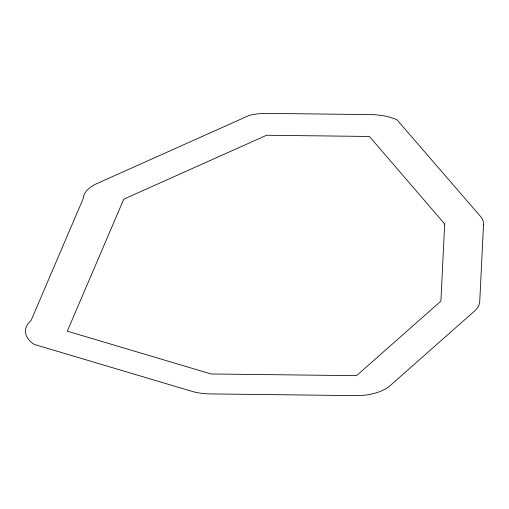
<?xml version="1.0" encoding="UTF-8"?>
<svg xmlns="http://www.w3.org/2000/svg" width="509" height="509" viewBox="0 0 509 509"><rect width="100%" height="100%" fill="white"/><g stroke="black" fill="none" stroke-linecap="round" stroke-linejoin="round"><path stroke-width="0.76" d="M444.694 223.998L440.896 301.131L356.548 375.667L211.101 373.969L67.309 331.174L123.776 199.165L266.595 135.254L369.419 136.457L444.694 223.998M483.537 224.456L479.739 301.582A38.856 19.953 -0.1 0 1 474.044 311.495L389.996 385.771A38.843 19.946 -0.1 0 1 355.562 395.614L210.122 393.909A38.843 19.946 -0.1 0 1 190.837 391.014L34.23 344.408A41.878 21.505 -0.1 0 1 31.113 320.403L83.177 198.695A40.612 20.856 -0.1 0 1 98.262 182.973L249.703 115.199A42.584 21.868 -0.1 0 1 267.67 113.392L371.462 114.608A42.597 21.874 -0.1 0 1 396.886 119.704L481.59 217.699A38.856 19.953 -0.1 0 1 483.537 224.456"/></g></svg>
